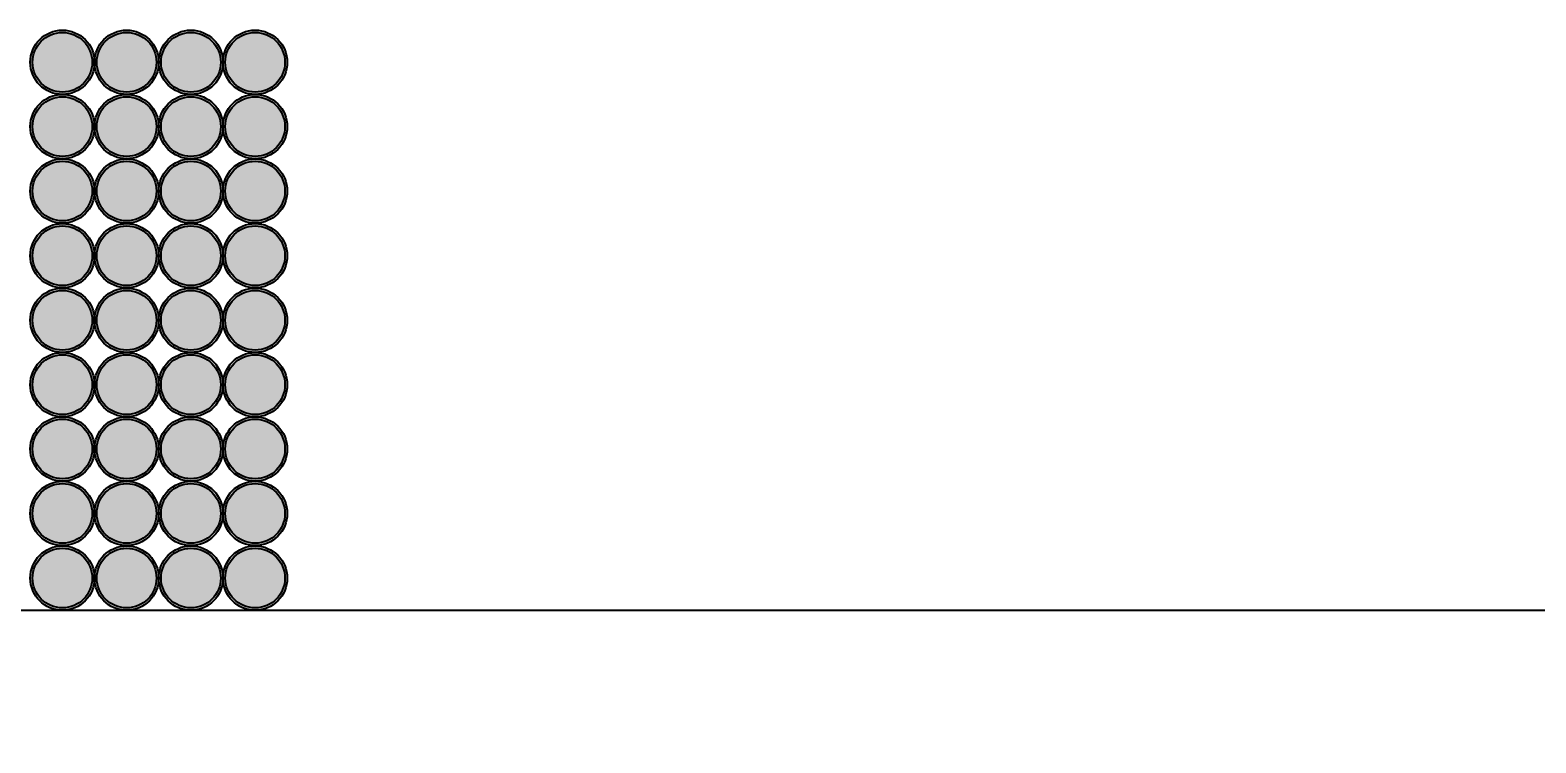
# Model space of a CAD drawing. Header units: inches. Extents: x 443 to 1254, y 273 to 817.
# Drawn here: x 711 to 791.5, y 549.8 to 588 of the extents above; entities that cross this region are included whole.
import ezdxf

# ---------------------------------------------------------------- set-up
doc = ezdxf.new("R2010")
doc.units = ezdxf.units.IN
doc.header["$MEASUREMENT"] = 0
doc.styles.get("Standard").update_dxf_attribs({"font": 'arial.ttf'})
doc.dimstyles.new('Annotative', dxfattribs={"dimscale": 0, "dimtxt": 25, "dimasz": 15, "dimexe": 0.18, "dimexo": 0.0625, "dimgap": 0.09, "dimtad": 0, "dimtih": 1, "dimtoh": 1, "dimdec": 4, "dimzin": 0, "dimdsep": 46, "dimtxsty": 'Standard', "dimcen": 0.09, "dimclrd": 1, "dimclre": 1, "dimclrt": 1, "dimadec": 0, "dimazin": 0, "dimtfac": 1, "dimtdec": 4, "dimtofl": 0, "dimtmove": 0, "dimatfit": 3, "dimfxl": 1, "dimtfillclr": 1, "dimtolj": 1, "dimtzin": 0, "dimarcsym": 0})

# ---------------------------------------------------------------- blocks, each defined once
blk = doc.blocks.new('*D7')
at = {"color": 1, "lineweight": -2, "transparency": 16777216}
for p, q in [((851.812, 571.942), (851.812, 586.942)), ((698.937, 556.942), (851.992, 556.942)), ((698.937, 548.942), (851.992, 548.942)), ((851.812, 533.942), (851.812, 518.942)), ((851.812, 518.942), (836.812, 518.942))]:
    blk.add_line(p, q, dxfattribs=at)
at = {"color": 1, "transparency": 16777216}
for points in [[(849.312, 571.942), (854.312, 571.942), (851.812, 556.942)], [(849.312, 533.942), (854.312, 533.942), (851.812, 548.942)]]:
    blk.add_solid(points, dxfattribs=at)
at = {"layer": 'Defpoints', "color": 0, "transparency": 16777216}
for p in [(698.874, 556.942), (698.874, 548.942), (851.812, 548.942)]:
    blk.add_point(p, dxfattribs=at)
at = {"color": 1, "transparency": 16777216, "insert": (784.854, 518.942), "char_height": 25, "attachment_point": 5}
blk.add_mtext('\\A1;8.0000', dxfattribs=at)
blk = doc.blocks.new('*D8')
at = {"color": 1, "lineweight": -2, "transparency": 16777216}
for p, q in [((723.073, 770.533), (852.172, 770.533)), ((851.992, 755.533), (851.992, 676.6)), ((851.992, 571.942), (851.992, 650.875)), ((723.073, 556.942), (852.172, 556.942))]:
    blk.add_line(p, q, dxfattribs=at)
at = {"color": 1, "transparency": 16777216}
for points in [[(849.492, 755.533), (854.492, 755.533), (851.992, 770.533)], [(849.492, 571.942), (854.492, 571.942), (851.992, 556.942)]]:
    blk.add_solid(points, dxfattribs=at)
at = {"layer": 'Defpoints', "color": 0, "transparency": 16777216}
for p in [(723.011, 770.533), (723.011, 556.942), (851.992, 556.942)]:
    blk.add_point(p, dxfattribs=at)
at = {"color": 1, "transparency": 16777216, "insert": (851.992, 663.738), "char_height": 25, "attachment_point": 5}
blk.add_mtext('\\A1;213.5911', dxfattribs=at)

msp = doc.modelspace()

# ---------------------------------------------------------------- hatches: boundary and pattern name
h = msp.add_hatch(color=256)
h.dxf.hatch_style = 1
h.set_gradient(color1=(41, 49, 137), color2=(19, 103, 52), tint=1, name='INVCURVED')
h.paths.add_polyline_path([(710.98655, 586.23853, 1), (714.42655, 586.23853, 1)])
h.paths.add_polyline_path([(714.30155, 586.23853, -1), (711.11155, 586.23853, -1)], flags=16)
h = msp.add_hatch(color=256)
h.dxf.hatch_style = 1
h.set_gradient(color1=(242, 103, 34), color2=(248, 153, 30), tint=1)
h.paths.add_polyline_path([(714.30155, 586.23853, 1), (711.11155, 586.23853, 1)])
h = msp.add_hatch(color=256)
h.dxf.hatch_style = 1
h.set_gradient(color1=(41, 49, 137), color2=(19, 103, 52), tint=1, name='INVCURVED')
h.paths.add_polyline_path([(714.42131, 586.23853, 1), (717.86131, 586.23853, 1)])
h.paths.add_polyline_path([(717.73631, 586.23853, -1), (714.54631, 586.23853, -1)], flags=16)
h = msp.add_hatch(color=256)
h.dxf.hatch_style = 1
h.set_gradient(color1=(242, 103, 34), color2=(248, 153, 30), tint=1)
h.paths.add_polyline_path([(717.73631, 586.23853, 1), (714.54631, 586.23853, 1)])
h = msp.add_hatch(color=256)
h.dxf.hatch_style = 1
h.set_gradient(color1=(41, 49, 137), color2=(19, 103, 52), tint=1, name='INVCURVED')
h.paths.add_polyline_path([(717.85608, 586.23853, 1), (721.29608, 586.23853, 1)])
h.paths.add_polyline_path([(721.17108, 586.23853, -1), (717.98108, 586.23853, -1)], flags=16)
h = msp.add_hatch(color=256)
h.dxf.hatch_style = 1
h.set_gradient(color1=(242, 103, 34), color2=(248, 153, 30), tint=1)
h.paths.add_polyline_path([(721.17108, 586.23853, 1), (717.98108, 586.23853, 1)])
h = msp.add_hatch(color=256)
h.dxf.hatch_style = 1
h.set_gradient(color1=(41, 49, 137), color2=(19, 103, 52), tint=1, name='INVCURVED')
h.paths.add_polyline_path([(721.29067, 586.23853, 1), (724.73067, 586.23853, 1)])
h.paths.add_polyline_path([(724.60567, 586.23853, -1), (721.41567, 586.23853, -1)], flags=16)
h = msp.add_hatch(color=256)
h.dxf.hatch_style = 1
h.set_gradient(color1=(242, 103, 34), color2=(248, 153, 30), tint=1)
h.paths.add_polyline_path([(724.60567, 586.23853, 1), (721.41567, 586.23853, 1)])
h = msp.add_hatch(color=256)
h.dxf.hatch_style = 1
h.set_gradient(color1=(41, 49, 137), color2=(19, 103, 52), tint=1, name='INVCURVED')
h.paths.add_polyline_path([(710.98655, 582.79959, 1), (714.42655, 582.79959, 1)])
h.paths.add_polyline_path([(714.30155, 582.79959, -1), (711.11155, 582.79959, -1)], flags=16)
h = msp.add_hatch(color=256)
h.dxf.hatch_style = 1
h.set_gradient(color1=(242, 103, 34), color2=(248, 153, 30), tint=1)
h.paths.add_polyline_path([(714.30155, 582.79959, 1), (711.11155, 582.79959, 1)])
h = msp.add_hatch(color=256)
h.dxf.hatch_style = 1
h.set_gradient(color1=(41, 49, 137), color2=(19, 103, 52), tint=1, name='INVCURVED')
h.paths.add_polyline_path([(714.42131, 582.79959, 1), (717.86131, 582.79959, 1)])
h.paths.add_polyline_path([(717.73631, 582.79959, -1), (714.54631, 582.79959, -1)], flags=16)
h = msp.add_hatch(color=256)
h.dxf.hatch_style = 1
h.set_gradient(color1=(242, 103, 34), color2=(248, 153, 30), tint=1)
h.paths.add_polyline_path([(717.73631, 582.79959, 1), (714.54631, 582.79959, 1)])
h = msp.add_hatch(color=256)
h.dxf.hatch_style = 1
h.set_gradient(color1=(41, 49, 137), color2=(19, 103, 52), tint=1, name='INVCURVED')
h.paths.add_polyline_path([(717.85608, 582.79959, 1), (721.29608, 582.79959, 1)])
h.paths.add_polyline_path([(721.17108, 582.79959, -1), (717.98108, 582.79959, -1)], flags=16)
h = msp.add_hatch(color=256)
h.dxf.hatch_style = 1
h.set_gradient(color1=(242, 103, 34), color2=(248, 153, 30), tint=1)
h.paths.add_polyline_path([(721.17108, 582.79959, 1), (717.98108, 582.79959, 1)])
h = msp.add_hatch(color=256)
h.dxf.hatch_style = 1
h.set_gradient(color1=(41, 49, 137), color2=(19, 103, 52), tint=1, name='INVCURVED')
h.paths.add_polyline_path([(721.29067, 582.79959, 1), (724.73067, 582.79959, 1)])
h.paths.add_polyline_path([(724.60567, 582.79959, -1), (721.41567, 582.79959, -1)], flags=16)
h = msp.add_hatch(color=256)
h.dxf.hatch_style = 1
h.set_gradient(color1=(242, 103, 34), color2=(248, 153, 30), tint=1)
h.paths.add_polyline_path([(724.60567, 582.79959, 1), (721.41567, 582.79959, 1)])
h = msp.add_hatch(color=256)
h.dxf.hatch_style = 1
h.set_gradient(color1=(41, 49, 137), color2=(19, 103, 52), tint=1, name='INVCURVED')
h.paths.add_polyline_path([(710.98655, 579.35606, 1), (714.42655, 579.35606, 1)])
h.paths.add_polyline_path([(714.30155, 579.35606, -1), (711.11155, 579.35606, -1)], flags=16)
h = msp.add_hatch(color=256)
h.dxf.hatch_style = 1
h.set_gradient(color1=(242, 103, 34), color2=(248, 153, 30), tint=1)
h.paths.add_polyline_path([(714.30155, 579.35606, 1), (711.11155, 579.35606, 1)])
h = msp.add_hatch(color=256)
h.dxf.hatch_style = 1
h.set_gradient(color1=(41, 49, 137), color2=(19, 103, 52), tint=1, name='INVCURVED')
h.paths.add_polyline_path([(714.42131, 579.35606, 1), (717.86131, 579.35606, 1)])
h.paths.add_polyline_path([(717.73631, 579.35606, -1), (714.54631, 579.35606, -1)], flags=16)
h = msp.add_hatch(color=256)
h.dxf.hatch_style = 1
h.set_gradient(color1=(242, 103, 34), color2=(248, 153, 30), tint=1)
h.paths.add_polyline_path([(717.73631, 579.35606, 1), (714.54631, 579.35606, 1)])
h = msp.add_hatch(color=256)
h.dxf.hatch_style = 1
h.set_gradient(color1=(41, 49, 137), color2=(19, 103, 52), tint=1, name='INVCURVED')
h.paths.add_polyline_path([(717.85608, 579.35606, 1), (721.29608, 579.35606, 1)])
h.paths.add_polyline_path([(721.17108, 579.35606, -1), (717.98108, 579.35606, -1)], flags=16)
h = msp.add_hatch(color=256)
h.dxf.hatch_style = 1
h.set_gradient(color1=(242, 103, 34), color2=(248, 153, 30), tint=1)
h.paths.add_polyline_path([(721.17108, 579.35606, 1), (717.98108, 579.35606, 1)])
h = msp.add_hatch(color=256)
h.dxf.hatch_style = 1
h.set_gradient(color1=(41, 49, 137), color2=(19, 103, 52), tint=1, name='INVCURVED')
h.paths.add_polyline_path([(721.29067, 579.35606, 1), (724.73067, 579.35606, 1)])
h.paths.add_polyline_path([(724.60567, 579.35606, -1), (721.41567, 579.35606, -1)], flags=16)
h = msp.add_hatch(color=256)
h.dxf.hatch_style = 1
h.set_gradient(color1=(242, 103, 34), color2=(248, 153, 30), tint=1)
h.paths.add_polyline_path([(724.60567, 579.35606, 1), (721.41567, 579.35606, 1)])
h = msp.add_hatch(color=256)
h.dxf.hatch_style = 1
h.set_gradient(color1=(41, 49, 137), color2=(19, 103, 52), tint=1, name='INVCURVED')
h.paths.add_polyline_path([(710.98655, 575.89871, 1), (714.42655, 575.89871, 1)])
h.paths.add_polyline_path([(714.30155, 575.89871, -1), (711.11155, 575.89871, -1)], flags=16)
h = msp.add_hatch(color=256)
h.dxf.hatch_style = 1
h.set_gradient(color1=(242, 103, 34), color2=(248, 153, 30), tint=1)
h.paths.add_polyline_path([(714.30155, 575.89871, 1), (711.11155, 575.89871, 1)])
h = msp.add_hatch(color=256)
h.dxf.hatch_style = 1
h.set_gradient(color1=(41, 49, 137), color2=(19, 103, 52), tint=1, name='INVCURVED')
h.paths.add_polyline_path([(714.42131, 575.89871, 1), (717.86131, 575.89871, 1)])
h.paths.add_polyline_path([(717.73631, 575.89871, -1), (714.54631, 575.89871, -1)], flags=16)
h = msp.add_hatch(color=256)
h.dxf.hatch_style = 1
h.set_gradient(color1=(242, 103, 34), color2=(248, 153, 30), tint=1)
h.paths.add_polyline_path([(717.73631, 575.89871, 1), (714.54631, 575.89871, 1)])
h = msp.add_hatch(color=256)
h.dxf.hatch_style = 1
h.set_gradient(color1=(41, 49, 137), color2=(19, 103, 52), tint=1, name='INVCURVED')
h.paths.add_polyline_path([(717.85608, 575.89871, 1), (721.29608, 575.89871, 1)])
h.paths.add_polyline_path([(721.17108, 575.89871, -1), (717.98108, 575.89871, -1)], flags=16)
h = msp.add_hatch(color=256)
h.dxf.hatch_style = 1
h.set_gradient(color1=(242, 103, 34), color2=(248, 153, 30), tint=1)
h.paths.add_polyline_path([(721.17108, 575.89871, 1), (717.98108, 575.89871, 1)])
h = msp.add_hatch(color=256)
h.dxf.hatch_style = 1
h.set_gradient(color1=(41, 49, 137), color2=(19, 103, 52), tint=1, name='INVCURVED')
h.paths.add_polyline_path([(721.29067, 575.89871, 1), (724.73067, 575.89871, 1)])
h.paths.add_polyline_path([(724.60567, 575.89871, -1), (721.41567, 575.89871, -1)], flags=16)
h = msp.add_hatch(color=256)
h.dxf.hatch_style = 1
h.set_gradient(color1=(242, 103, 34), color2=(248, 153, 30), tint=1)
h.paths.add_polyline_path([(724.60567, 575.89871, 1), (721.41567, 575.89871, 1)])
h = msp.add_hatch(color=256)
h.dxf.hatch_style = 1
h.set_gradient(color1=(41, 49, 137), color2=(19, 103, 52), tint=1, name='INVCURVED')
h.paths.add_polyline_path([(710.98655, 572.44443, 1), (714.42655, 572.44443, 1)])
h.paths.add_polyline_path([(714.30155, 572.44443, -1), (711.11155, 572.44443, -1)], flags=16)
h = msp.add_hatch(color=256)
h.dxf.hatch_style = 1
h.set_gradient(color1=(41, 49, 137), color2=(19, 103, 52), tint=1, name='INVCURVED')
h.paths.add_polyline_path([(714.42131, 572.44443, 1), (717.86131, 572.44443, 1)])
h.paths.add_polyline_path([(717.73631, 572.44443, -1), (714.54631, 572.44443, -1)], flags=16)
h = msp.add_hatch(color=256)
h.dxf.hatch_style = 1
h.set_gradient(color1=(41, 49, 137), color2=(19, 103, 52), tint=1, name='INVCURVED')
h.paths.add_polyline_path([(717.85608, 572.44443, 1), (721.29608, 572.44443, 1)])
h.paths.add_polyline_path([(721.17108, 572.44443, -1), (717.98108, 572.44443, -1)], flags=16)
h = msp.add_hatch(color=256)
h.dxf.hatch_style = 1
h.set_gradient(color1=(41, 49, 137), color2=(19, 103, 52), tint=1, name='INVCURVED')
h.paths.add_polyline_path([(721.29067, 572.44443, 1), (724.73067, 572.44443, 1)])
h.paths.add_polyline_path([(724.60567, 572.44443, -1), (721.41567, 572.44443, -1)], flags=16)
h = msp.add_hatch(color=256)
h.dxf.hatch_style = 1
h.set_gradient(color1=(242, 103, 34), color2=(248, 153, 30), tint=1)
h.paths.add_polyline_path([(714.30155, 572.44443, 1), (711.11155, 572.44443, 1)])
h = msp.add_hatch(color=256)
h.dxf.hatch_style = 1
h.set_gradient(color1=(242, 103, 34), color2=(248, 153, 30), tint=1)
h.paths.add_polyline_path([(717.73631, 572.44443, 1), (714.54631, 572.44443, 1)])
h = msp.add_hatch(color=256)
h.dxf.hatch_style = 1
h.set_gradient(color1=(242, 103, 34), color2=(248, 153, 30), tint=1)
h.paths.add_polyline_path([(721.17108, 572.44443, 1), (717.98108, 572.44443, 1)])
h = msp.add_hatch(color=256)
h.dxf.hatch_style = 1
h.set_gradient(color1=(242, 103, 34), color2=(248, 153, 30), tint=1)
h.paths.add_polyline_path([(724.60567, 572.44443, 1), (721.41567, 572.44443, 1)])
h = msp.add_hatch(color=256)
h.dxf.hatch_style = 1
h.set_gradient(color1=(41, 49, 137), color2=(19, 103, 52), tint=1, name='INVCURVED')
h.paths.add_polyline_path([(710.98655, 569.00188, 1), (714.42655, 569.00188, 1)])
h.paths.add_polyline_path([(714.30155, 569.00188, -1), (711.11155, 569.00188, -1)], flags=16)
h = msp.add_hatch(color=256)
h.dxf.hatch_style = 1
h.set_gradient(color1=(242, 103, 34), color2=(248, 153, 30), tint=1)
h.paths.add_polyline_path([(714.30155, 569.00188, 1), (711.11155, 569.00188, 1)])
h = msp.add_hatch(color=256)
h.dxf.hatch_style = 1
h.set_gradient(color1=(41, 49, 137), color2=(19, 103, 52), tint=1, name='INVCURVED')
h.paths.add_polyline_path([(714.42131, 569.00188, 1), (717.86131, 569.00188, 1)])
h.paths.add_polyline_path([(717.73631, 569.00188, -1), (714.54631, 569.00188, -1)], flags=16)
h = msp.add_hatch(color=256)
h.dxf.hatch_style = 1
h.set_gradient(color1=(242, 103, 34), color2=(248, 153, 30), tint=1)
h.paths.add_polyline_path([(717.73631, 569.00188, 1), (714.54631, 569.00188, 1)])
h = msp.add_hatch(color=256)
h.dxf.hatch_style = 1
h.set_gradient(color1=(41, 49, 137), color2=(19, 103, 52), tint=1, name='INVCURVED')
h.paths.add_polyline_path([(717.85608, 569.00188, 1), (721.29608, 569.00188, 1)])
h.paths.add_polyline_path([(721.17108, 569.00188, -1), (717.98108, 569.00188, -1)], flags=16)
h = msp.add_hatch(color=256)
h.dxf.hatch_style = 1
h.set_gradient(color1=(242, 103, 34), color2=(248, 153, 30), tint=1)
h.paths.add_polyline_path([(721.17108, 569.00188, 1), (717.98108, 569.00188, 1)])
h = msp.add_hatch(color=256)
h.dxf.hatch_style = 1
h.set_gradient(color1=(41, 49, 137), color2=(19, 103, 52), tint=1, name='INVCURVED')
h.paths.add_polyline_path([(721.29067, 569.00188, 1), (724.73067, 569.00188, 1)])
h.paths.add_polyline_path([(724.60567, 569.00188, -1), (721.41567, 569.00188, -1)], flags=16)
h = msp.add_hatch(color=256)
h.dxf.hatch_style = 1
h.set_gradient(color1=(242, 103, 34), color2=(248, 153, 30), tint=1)
h.paths.add_polyline_path([(724.60567, 569.00188, 1), (721.41567, 569.00188, 1)])
h = msp.add_hatch(color=256)
h.dxf.hatch_style = 1
h.set_gradient(color1=(41, 49, 137), color2=(19, 103, 52), tint=1, name='INVCURVED')
h.paths.add_polyline_path([(710.98655, 565.56294, 1), (714.42655, 565.56294, 1)])
h.paths.add_polyline_path([(714.30155, 565.56294, -1), (711.11155, 565.56294, -1)], flags=16)
h = msp.add_hatch(color=256)
h.dxf.hatch_style = 1
h.set_gradient(color1=(242, 103, 34), color2=(248, 153, 30), tint=1)
h.paths.add_polyline_path([(714.30155, 565.56294, 1), (711.11155, 565.56294, 1)])
h = msp.add_hatch(color=256)
h.dxf.hatch_style = 1
h.set_gradient(color1=(41, 49, 137), color2=(19, 103, 52), tint=1, name='INVCURVED')
h.paths.add_polyline_path([(714.42131, 565.56294, 1), (717.86131, 565.56294, 1)])
h.paths.add_polyline_path([(717.73631, 565.56294, -1), (714.54631, 565.56294, -1)], flags=16)
h = msp.add_hatch(color=256)
h.dxf.hatch_style = 1
h.set_gradient(color1=(242, 103, 34), color2=(248, 153, 30), tint=1)
h.paths.add_polyline_path([(717.73631, 565.56294, 1), (714.54631, 565.56294, 1)])
h = msp.add_hatch(color=256)
h.dxf.hatch_style = 1
h.set_gradient(color1=(41, 49, 137), color2=(19, 103, 52), tint=1, name='INVCURVED')
h.paths.add_polyline_path([(717.85608, 565.56294, 1), (721.29608, 565.56294, 1)])
h.paths.add_polyline_path([(721.17108, 565.56294, -1), (717.98108, 565.56294, -1)], flags=16)
h = msp.add_hatch(color=256)
h.dxf.hatch_style = 1
h.set_gradient(color1=(242, 103, 34), color2=(248, 153, 30), tint=1)
h.paths.add_polyline_path([(721.17108, 565.56294, 1), (717.98108, 565.56294, 1)])
h = msp.add_hatch(color=256)
h.dxf.hatch_style = 1
h.set_gradient(color1=(41, 49, 137), color2=(19, 103, 52), tint=1, name='INVCURVED')
h.paths.add_polyline_path([(721.29067, 565.56294, 1), (724.73067, 565.56294, 1)])
h.paths.add_polyline_path([(724.60567, 565.56294, -1), (721.41567, 565.56294, -1)], flags=16)
h = msp.add_hatch(color=256)
h.dxf.hatch_style = 1
h.set_gradient(color1=(242, 103, 34), color2=(248, 153, 30), tint=1)
h.paths.add_polyline_path([(724.60567, 565.56294, 1), (721.41567, 565.56294, 1)])
h = msp.add_hatch(color=256)
h.dxf.hatch_style = 1
h.set_gradient(color1=(41, 49, 137), color2=(19, 103, 52), tint=1, name='INVCURVED')
h.paths.add_polyline_path([(710.98655, 562.11942, 1), (714.42655, 562.11942, 1)])
h.paths.add_polyline_path([(714.30155, 562.11942, -1), (711.11155, 562.11942, -1)], flags=16)
h = msp.add_hatch(color=256)
h.dxf.hatch_style = 1
h.set_gradient(color1=(242, 103, 34), color2=(248, 153, 30), tint=1)
h.paths.add_polyline_path([(714.30155, 562.11942, 1), (711.11155, 562.11942, 1)])
h = msp.add_hatch(color=256)
h.dxf.hatch_style = 1
h.set_gradient(color1=(41, 49, 137), color2=(19, 103, 52), tint=1, name='INVCURVED')
h.paths.add_polyline_path([(714.42131, 562.11942, 1), (717.86131, 562.11942, 1)])
h.paths.add_polyline_path([(717.73631, 562.11942, -1), (714.54631, 562.11942, -1)], flags=16)
h = msp.add_hatch(color=256)
h.dxf.hatch_style = 1
h.set_gradient(color1=(242, 103, 34), color2=(248, 153, 30), tint=1)
h.paths.add_polyline_path([(717.73631, 562.11942, 1), (714.54631, 562.11942, 1)])
h = msp.add_hatch(color=256)
h.dxf.hatch_style = 1
h.set_gradient(color1=(41, 49, 137), color2=(19, 103, 52), tint=1, name='INVCURVED')
h.paths.add_polyline_path([(717.85608, 562.11942, 1), (721.29608, 562.11942, 1)])
h.paths.add_polyline_path([(721.17108, 562.11942, -1), (717.98108, 562.11942, -1)], flags=16)
h = msp.add_hatch(color=256)
h.dxf.hatch_style = 1
h.set_gradient(color1=(242, 103, 34), color2=(248, 153, 30), tint=1)
h.paths.add_polyline_path([(721.17108, 562.11942, 1), (717.98108, 562.11942, 1)])
h = msp.add_hatch(color=256)
h.dxf.hatch_style = 1
h.set_gradient(color1=(41, 49, 137), color2=(19, 103, 52), tint=1, name='INVCURVED')
h.paths.add_polyline_path([(721.29067, 562.11942, 1), (724.73067, 562.11942, 1)])
h.paths.add_polyline_path([(724.60567, 562.11942, -1), (721.41567, 562.11942, -1)], flags=16)
h = msp.add_hatch(color=256)
h.dxf.hatch_style = 1
h.set_gradient(color1=(242, 103, 34), color2=(248, 153, 30), tint=1)
h.paths.add_polyline_path([(724.60567, 562.11942, 1), (721.41567, 562.11942, 1)])
h = msp.add_hatch(color=256)
h.dxf.hatch_style = 1
h.set_gradient(color1=(41, 49, 137), color2=(19, 103, 52), tint=1, name='INVCURVED')
h.paths.add_polyline_path([(710.98655, 558.66206, 1), (714.42655, 558.66206, 1)])
h.paths.add_polyline_path([(714.30155, 558.66206, -1), (711.11155, 558.66206, -1)], flags=16)
h = msp.add_hatch(color=256)
h.dxf.hatch_style = 1
h.set_gradient(color1=(41, 49, 137), color2=(19, 103, 52), tint=1, name='INVCURVED')
h.paths.add_polyline_path([(714.42131, 558.66206, 1), (717.86131, 558.66206, 1)])
h.paths.add_polyline_path([(717.73631, 558.66206, -1), (714.54631, 558.66206, -1)], flags=16)
h = msp.add_hatch(color=256)
h.dxf.hatch_style = 1
h.set_gradient(color1=(41, 49, 137), color2=(19, 103, 52), tint=1, name='INVCURVED')
h.paths.add_polyline_path([(717.85608, 558.66206, 1), (721.29608, 558.66206, 1)])
h.paths.add_polyline_path([(721.17108, 558.66206, -1), (717.98108, 558.66206, -1)], flags=16)
h = msp.add_hatch(color=256)
h.dxf.hatch_style = 1
h.set_gradient(color1=(41, 49, 137), color2=(19, 103, 52), tint=1, name='INVCURVED')
h.paths.add_polyline_path([(721.29067, 558.66206, 1), (724.73067, 558.66206, 1)])
h.paths.add_polyline_path([(724.60567, 558.66206, -1), (721.41567, 558.66206, -1)], flags=16)
h = msp.add_hatch(color=256)
h.dxf.hatch_style = 1
h.set_gradient(color1=(242, 103, 34), color2=(248, 153, 30), tint=1)
h.paths.add_polyline_path([(714.30155, 558.66206, 1), (711.11155, 558.66206, 1)])
h = msp.add_hatch(color=256)
h.dxf.hatch_style = 1
h.set_gradient(color1=(242, 103, 34), color2=(248, 153, 30), tint=1)
h.paths.add_polyline_path([(717.73631, 558.66206, 1), (714.54631, 558.66206, 1)])
h = msp.add_hatch(color=256)
h.dxf.hatch_style = 1
h.set_gradient(color1=(242, 103, 34), color2=(248, 153, 30), tint=1)
h.paths.add_polyline_path([(721.17108, 558.66206, 1), (717.98108, 558.66206, 1)])
h = msp.add_hatch(color=256)
h.dxf.hatch_style = 1
h.set_gradient(color1=(242, 103, 34), color2=(248, 153, 30), tint=1)
h.paths.add_polyline_path([(724.60567, 558.66206, 1), (721.41567, 558.66206, 1)])

# ---------------------------------------------------------------- linework, layer by layer
for centre, radius in [((712.70655, 586.23853), 1.72), ((712.70655, 586.23853), 1.595), ((716.14131, 586.23853), 1.72), ((716.14131, 586.23853), 1.595), ((719.57608, 586.23853), 1.72), ((719.57608, 586.23853), 1.595), ((723.01067, 586.23853), 1.72), ((723.01067, 586.23853), 1.595), ((712.70655, 582.79959), 1.72), ((712.70655, 582.79959), 1.595), ((716.14131, 582.79959), 1.72), ((716.14131, 582.79959), 1.595), ((719.57608, 582.79959), 1.72), ((719.57608, 582.79959), 1.595), ((723.01067, 582.79959), 1.72), ((723.01067, 582.79959), 1.595), ((712.70655, 579.35606), 1.72), ((712.70655, 579.35606), 1.595), ((716.14131, 579.35606), 1.72), ((716.14131, 579.35606), 1.595), ((719.57608, 579.35606), 1.72), ((719.57608, 579.35606), 1.595), ((723.01067, 579.35606), 1.72), ((723.01067, 579.35606), 1.595), ((712.70655, 575.89871), 1.72), ((712.70655, 575.89871), 1.595), ((716.14131, 575.89871), 1.72), ((716.14131, 575.89871), 1.595), ((719.57608, 575.89871), 1.72), ((719.57608, 575.89871), 1.595), ((723.01067, 575.89871), 1.72), ((723.01067, 575.89871), 1.595), ((712.70655, 572.44443), 1.72), ((716.14131, 572.44443), 1.72), ((719.57608, 572.44443), 1.72), ((723.01067, 572.44443), 1.72), ((712.70655, 572.44443), 1.595), ((716.14131, 572.44443), 1.595), ((719.57608, 572.44443), 1.595), ((723.01067, 572.44443), 1.595), ((712.70655, 569.00188), 1.72), ((712.70655, 569.00188), 1.595), ((716.14131, 569.00188), 1.72), ((716.14131, 569.00188), 1.595), ((719.57608, 569.00188), 1.72), ((719.57608, 569.00188), 1.595), ((723.01067, 569.00188), 1.72), ((723.01067, 569.00188), 1.595), ((712.70655, 565.56294), 1.72), ((712.70655, 565.56294), 1.595), ((716.14131, 565.56294), 1.72), ((716.14131, 565.56294), 1.595), ((719.57608, 565.56294), 1.72), ((719.57608, 565.56294), 1.595), ((723.01067, 565.56294), 1.72), ((723.01067, 565.56294), 1.595), ((712.70655, 562.11942), 1.72), ((712.70655, 562.11942), 1.595), ((716.14131, 562.11942), 1.72), ((716.14131, 562.11942), 1.595), ((719.57608, 562.11942), 1.72), ((719.57608, 562.11942), 1.595), ((723.01067, 562.11942), 1.72), ((723.01067, 562.11942), 1.595), ((712.70655, 558.66206), 1.72), ((716.14131, 558.66206), 1.72), ((719.57608, 558.66206), 1.72), ((723.01067, 558.66206), 1.72), ((712.70655, 558.66206), 1.595), ((716.14131, 558.66206), 1.595), ((719.57608, 558.66206), 1.595), ((723.01067, 558.66206), 1.595)]:
    msp.add_circle(centre, radius)

# ---------------------------------------------------------------- dimensions: what is measured, and where the dimension line sits
for base, p1, p2, picture, middle in [((851.99176, 556.94206), (723.01067, 770.53314), (723.01067, 556.94206), '*D8', (851.99176, 663.7376)), ((851.81176, 548.94206), (698.87414, 556.94206), (698.87414, 548.94206), '*D7', (784.85444, 518.94206))]:
    dim = msp.add_linear_dim(base=base, p1=p1, p2=p2, angle=90, dimstyle='Annotative')
    dim.commit()
    dim.dimension.update_dxf_attribs({"geometry": picture, "text_midpoint": middle})

doc.saveas('drawing.dxf')
